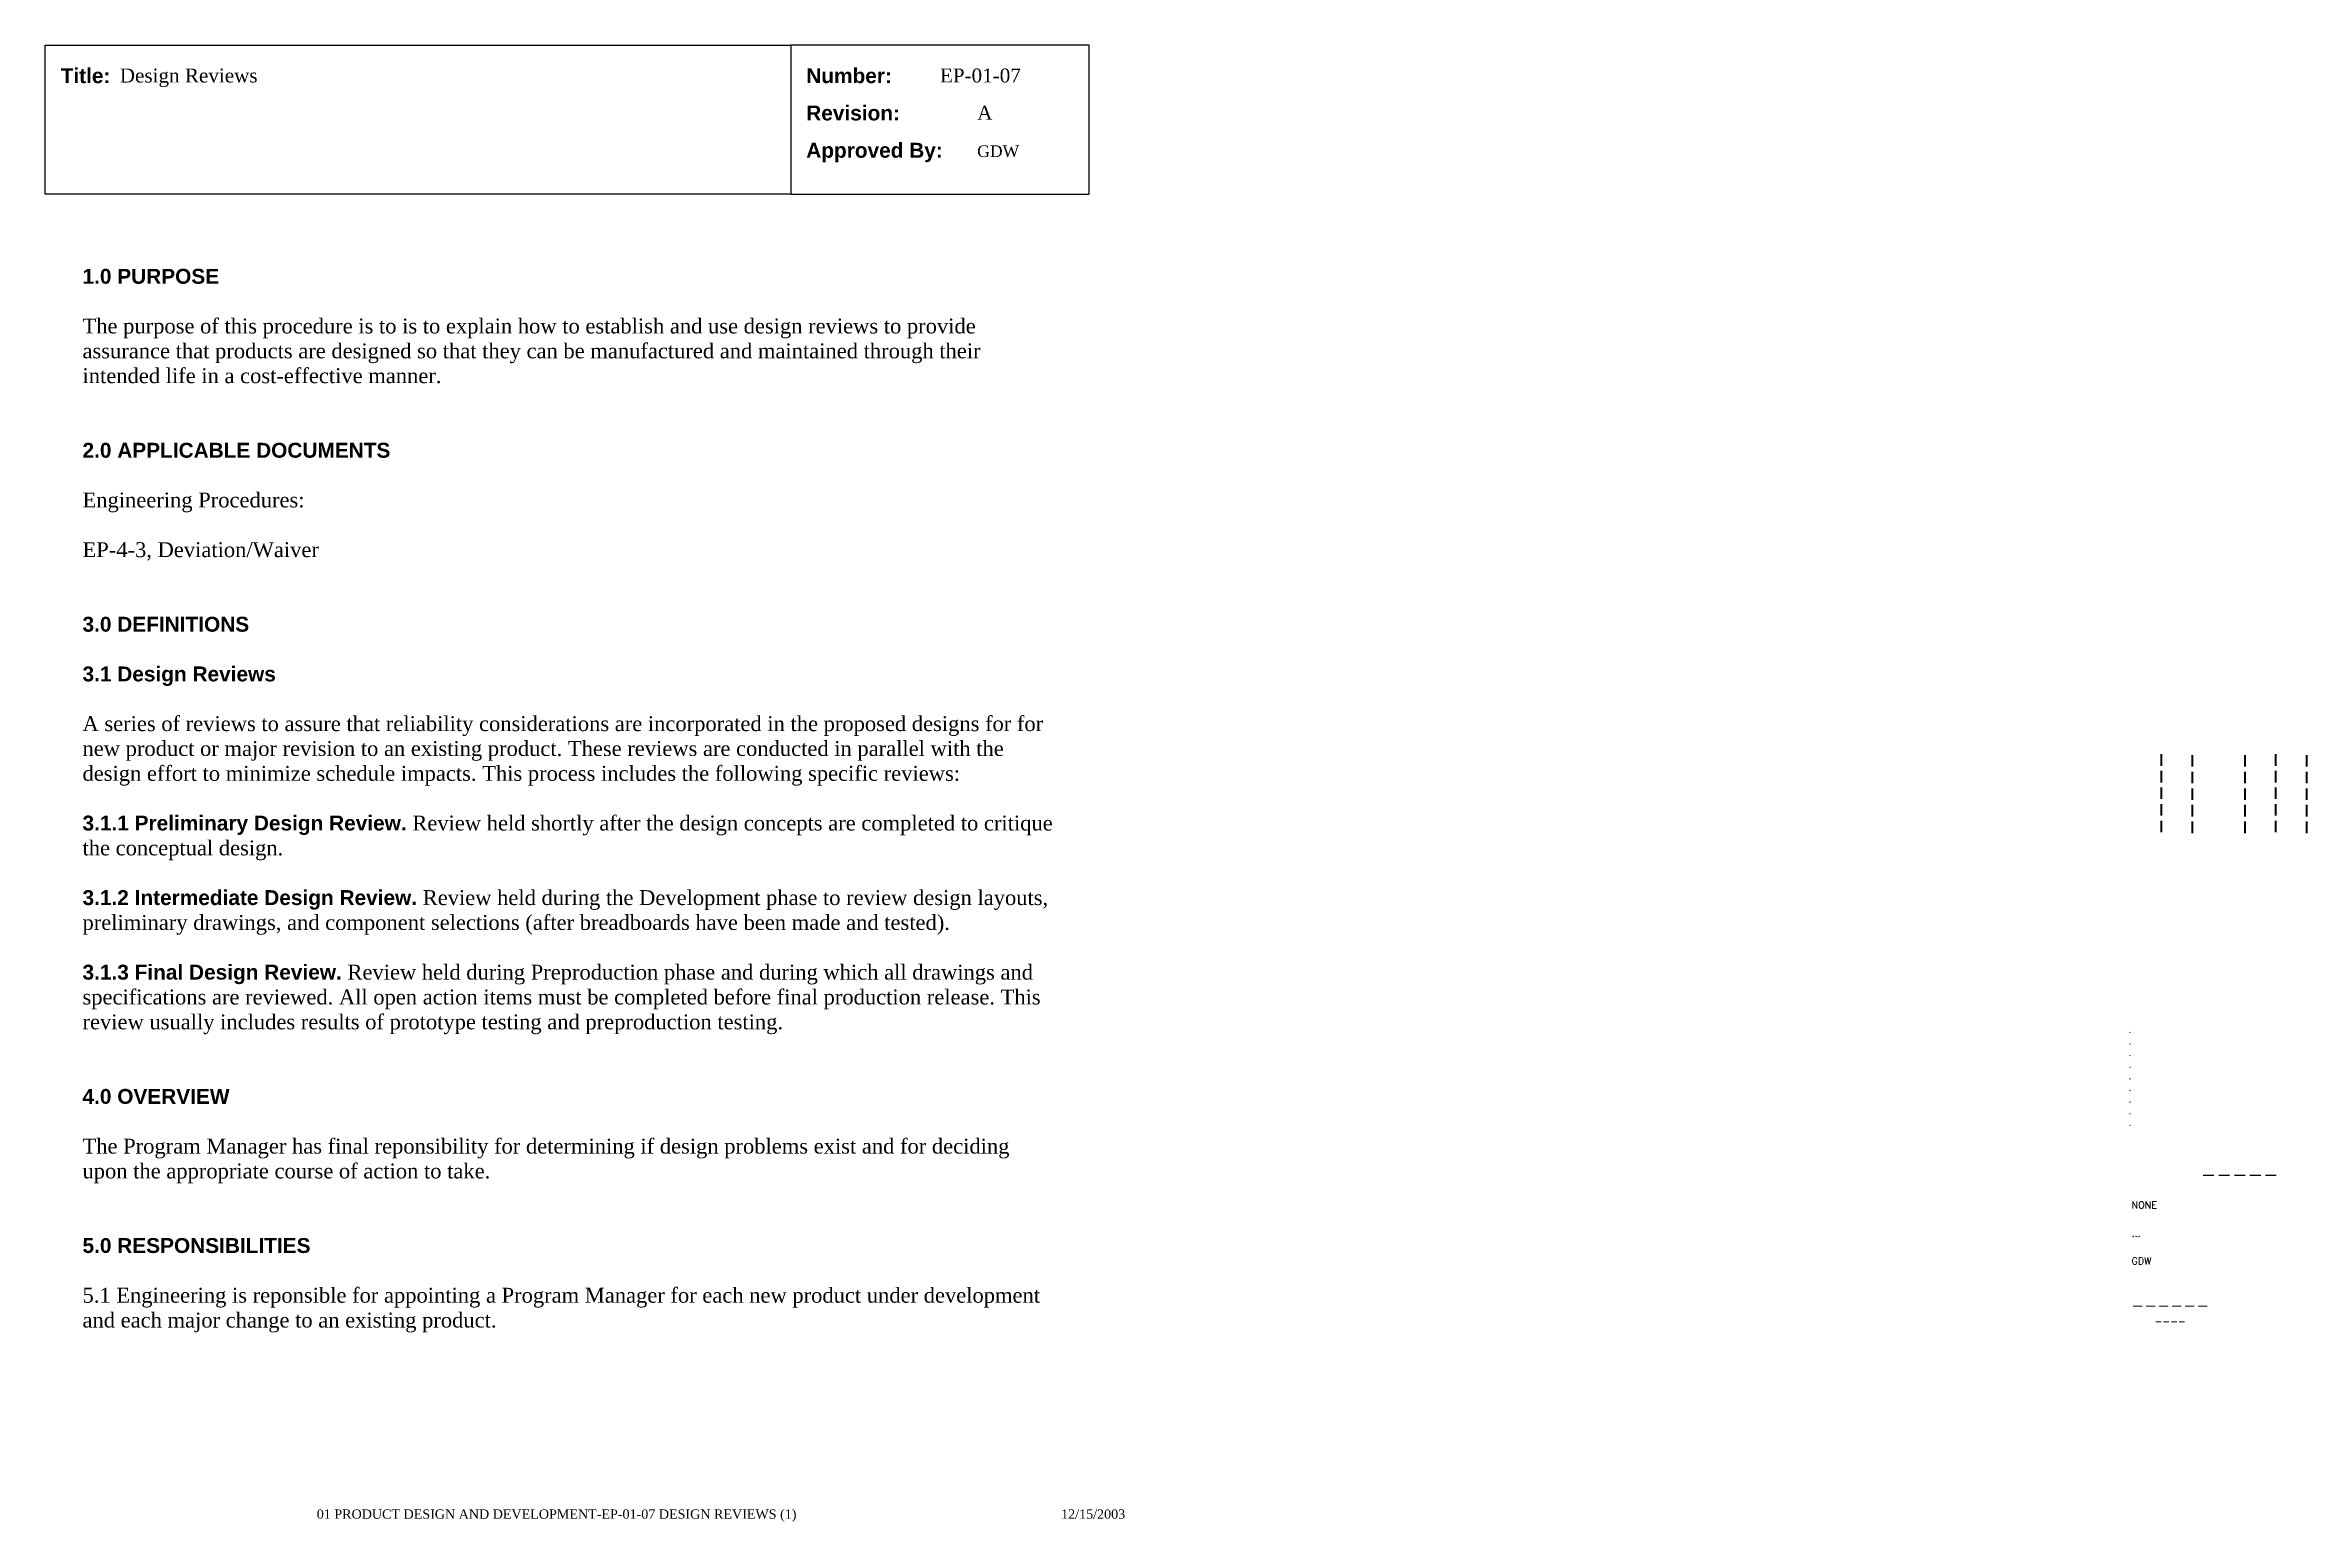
# Paper-space layout 'EP-01-07 Design Reviews (1)' of a CAD drawing. Header units: inches. Extents: x 1 to 31.3, y 0.2 to 20.
import ezdxf
from ezdxf.enums import TextEntityAlignment as Align

# ---------------------------------------------------------------- set-up
doc = ezdxf.new("R2010")
doc.units = ezdxf.units.IN
doc.header["$MEASUREMENT"] = 0
doc.layers.add('TitleBlock_Attributes', color=40, linetype='Continuous', plot=False)
doc.layers.add('TitleBlock_Atts_Print', color=1, linetype='Continuous')
doc.styles.get("Standard").update_dxf_attribs({"font": 'simplex.shx'})
doc.styles.add('style1', font='TIMES.TTF')
doc.styles.add('styleAtt', font='TIMES.TTF')
doc.styles.add('TBBIGTEXT', font='complex.shx')

# ---------------------------------------------------------------- blocks, each defined once
blk = doc.blocks.new('Test1')
at = {"layer": 'TitleBlock_Attributes', "style": 'TBBIGTEXT', "width": 0.8}
for tag, p, height in [('SideLine1', (29.492, 9.408), 0.25), ('SideLine2', (29.906, 9.396), 0.25), ('SideLine3', (30.612, 9.396), 0.25), ('SideLine4', (31.026, 9.408), 0.25), ('SideLine5', (31.44, 9.396), 0.25), ('File-Layout', (28.803, 3.641), 0.125)]:
    blk.add_attdef(tag, p, '', height=height, rotation=90, dxfattribs=at)
at = {"layer": 'TitleBlock_Attributes'}
for tag, p, height in [('REV1', (28.947, 6.754), 0.0625), ('REV2', (28.947, 6.598), 0.0625), ('REV3', (28.947, 6.442), 0.0625), ('REV4', (28.947, 6.286), 0.0625), ('REV5', (28.947, 6.13), 0.0625), ('REV6', (28.947, 5.974), 0.0625), ('REV7', (28.947, 5.818), 0.0625), ('REV8', (28.947, 5.662), 0.0625), ('REV9', (28.947, 5.506), 0.0625), ('SCALE', (28.983, 4.394), 0.0938), ('INCHARGE', (28.983, 4.016), 0.0938), ('DRW', (28.983, 3.641), 0.0938)]:
    blk.add_attdef(tag, p, '', height=height, dxfattribs=at)
at = {"layer": 'TitleBlock_Attributes', "style": 'TBBIGTEXT'}
for tag, height, p in [('PROJNUM', 0.188, (30.434, 4.761)), ('DWG_NUM', 0.156, (31.168, 4.127)), ('CUSTOMER', 0.156, (29.501, 3.017)), ('LOCATION', 0.0938, (29.501, 2.835)), ('DESC_1', 0.188, (29.501, 2.412)), ('DESC_2', 0.188, (29.501, 2.1)), ('DESC_3', 0.188, (29.501, 1.787))]:
    blk.add_attdef(tag, text='', height=height, dxfattribs=at).set_placement(p, align=Align.CENTER)
at = {"layer": 'TitleBlock_Attributes'}
blk.add_attdef('DRW_DATE', text='', height=0.0938, dxfattribs=at).set_placement((31.149, 3.648), align=Align.CENTER)

psp = doc.layouts.new('EP-01-07 Design Reviews (1)')

# ---------------------------------------------------------------- linework, layer by layer
for points in [[(1, 20), (11, 20), (11, 18), (1, 18)], [(11, 18), (15, 18), (15, 20), (11, 20)]]:
    psp.add_lwpolyline(points, close=True)

# ---------------------------------------------------------------- block references
ref = psp.add_blockref('Test1', (0, 0))
ref.add_attrib('CUSTOMER', '------', dxfattribs={"layer": 'TitleBlock_Attributes', "height": 0.1562, "style": 'TBBIGTEXT'}).set_placement((29.501, 3.017), align=Align.CENTER)
ref.add_attrib('LOCATION', '----', dxfattribs={"layer": 'TitleBlock_Attributes', "height": 0.0938, "style": 'TBBIGTEXT'}).set_placement((29.501, 2.835), align=Align.CENTER)
ref.add_attrib('DESC_1', 'Design Reviews', (2, 19.5), dxfattribs={"layer": 'TitleBlock_Atts_Print', "height": 0.1875, "style": 'styleAtt'})
ref.add_attrib('DESC_2', 'EP-01-07', (13, 19.5), dxfattribs={"layer": 'TitleBlock_Atts_Print', "height": 0.1875, "style": 'styleAtt'})
ref.add_attrib('DESC_3', 'A', (13.5, 19), dxfattribs={"layer": 'TitleBlock_Atts_Print', "height": 0.188, "style": 'styleAtt'})
ref.add_attrib('PROJNUM', '-----', dxfattribs={"layer": 'TitleBlock_Attributes', "height": 0.1875, "style": 'TBBIGTEXT'}).set_placement((30.434, 4.761), align=Align.CENTER)
ref.add_attrib('DWG_NUM', 'GDW', (13.5, 18.5), dxfattribs={"layer": 'TitleBlock_Atts_Print', "height": 0.1562, "style": 'styleAtt'})
ref.add_attrib('DRW_DATE', '12/15/2003', dxfattribs={"layer": 'TitleBlock_Atts_Print', "height": 0.125, "style": 'styleAtt'}).set_placement((15.055, 0.232), align=Align.CENTER)
ref.add_attrib('DRW', 'GDW', (28.983, 3.641), dxfattribs={"layer": 'TitleBlock_Attributes', "height": 0.0938})
ref.add_attrib('INCHARGE', '...', (28.983, 4.016), dxfattribs={"layer": 'TitleBlock_Attributes', "height": 0.0938})
ref.add_attrib('SCALE', 'NONE', (28.983, 4.394), dxfattribs={"layer": 'TitleBlock_Attributes', "height": 0.0938})
ref.add_attrib('REV1', '.', (28.947, 6.754), dxfattribs={"layer": 'TitleBlock_Attributes', "height": 0.0625})
ref.add_attrib('REV2', '.', (28.947, 6.598), dxfattribs={"layer": 'TitleBlock_Attributes', "height": 0.0625})
ref.add_attrib('REV3', '.', (28.947, 6.442), dxfattribs={"layer": 'TitleBlock_Attributes', "height": 0.0625})
ref.add_attrib('REV4', '.', (28.947, 6.286), dxfattribs={"layer": 'TitleBlock_Attributes', "height": 0.0625})
ref.add_attrib('REV5', '.', (28.947, 6.13), dxfattribs={"layer": 'TitleBlock_Attributes', "height": 0.0625})
ref.add_attrib('REV6', '.', (28.947, 5.974), dxfattribs={"layer": 'TitleBlock_Attributes', "height": 0.0625})
ref.add_attrib('REV7', '.', (28.947, 5.818), dxfattribs={"layer": 'TitleBlock_Attributes', "height": 0.0625})
ref.add_attrib('REV8', '.', (28.947, 5.662), dxfattribs={"layer": 'TitleBlock_Attributes', "height": 0.0625})
ref.add_attrib('REV9', '.', (28.947, 5.506), dxfattribs={"layer": 'TitleBlock_Attributes', "height": 0.0625})
ref.add_attrib('SideLine1', '-----', (29.492, 9.408), dxfattribs={"layer": 'TitleBlock_Attributes', "height": 0.25, "rotation": 90, "style": 'TBBIGTEXT', "width": 0.8})
ref.add_attrib('SideLine2', '-----', (29.906, 9.396), dxfattribs={"layer": 'TitleBlock_Attributes', "height": 0.25, "rotation": 90, "style": 'TBBIGTEXT', "width": 0.8})
ref.add_attrib('SideLine3', '-----', (30.612, 9.396), dxfattribs={"layer": 'TitleBlock_Attributes', "height": 0.25, "rotation": 90, "style": 'TBBIGTEXT', "width": 0.8})
ref.add_attrib('SideLine4', '-----', (31.026, 9.408), dxfattribs={"layer": 'TitleBlock_Attributes', "height": 0.25, "rotation": 90, "style": 'TBBIGTEXT', "width": 0.8})
ref.add_attrib('SideLine5', '-----', (31.44, 9.396), dxfattribs={"layer": 'TitleBlock_Attributes', "height": 0.25, "rotation": 90, "style": 'TBBIGTEXT', "width": 0.8})
ref.add_attrib('File-Layout', '01 PRODUCT DESIGN AND DEVELOPMENT-EP-01-07 DESIGN REVIEWS (1)', dxfattribs={"layer": 'TitleBlock_Atts_Print', "height": 0.125, "style": 'styleAtt'}).set_placement((7.859, 0.232), align=Align.CENTER)

# ---------------------------------------------------------------- texts
at = {"color": 5, "char_height": 0.2, "width": 2, "attachment_point": 1, "line_spacing_factor": 1.5, "style": 'style1'}
for s, insert in [('{\\fArial|b1|i0|c0|p34;Title:}', (1.207, 19.691)), ('{\\fArial|b1|i0|c0|p34;Number:\\PRevision:\\PApproved By:}', (11.207, 19.691))]:
    psp.add_mtext(s, dxfattribs=dict(at, insert=insert))
at = {"color": 5, "insert": (1.5, 17), "char_height": 0.2, "width": 13, "attachment_point": 1, "style": 'style1'}
psp.add_mtext('{\\fArial|b1|i0|c0|p34;1.0 PURPOSE\\P\\P}The purpose of this procedure is to is to explain how to establish and use design reviews to provide assurance that products are designed so that they can be manufactured and maintained through their intended life in a cost-effective manner.\\P\\P\\P{\\fArial|b1|i0|c0|p34;2.0 APPLICABLE DOCUMENTS\\P\\P}Engineering Procedures:\\P\\PEP-4-3, Deviation/Waiver\\P\\P\\P{\\fArial|b1|i0|c0|p34;3.0 DEFINITIONS\\P\\P3.1 Design Reviews\\P\\P}A series of reviews to assure that reliability considerations are incorporated in the proposed designs for for new product or major revision to an existing product. These reviews are conducted in parallel with the design effort to minimize schedule impacts. This process includes the following specific reviews:\\P\\P{\\fArial|b1|i0|c0|p34;3.1.1 Preliminary Design Review.} Review held shortly after the design concepts are completed to critique the conceptual design.\\P\\P{\\fArial|b1|i0|c0|p34;3.1.2 Intermediate Design Review.} Review held during the Development phase to review design layouts, preliminary drawings, and component selections (after breadboards have been made and tested).\\P\\P{\\fArial|b1|i0|c0|p34;3.1.3 Final Design Review.} Review held during Preproduction phase and during which all drawings and specifications are reviewed. All open action items must be completed before final production release. This review usually includes results of prototype testing and preproduction testing.\\P\\P\\P{\\fArial|b1|i0|c0|p34;4.0 OVERVIEW\\P\\P}The Program Manager has final reponsibility for determining if design problems exist and for deciding upon the appropriate course of action to take.\\P\\P\\P{\\fArial|b1|i0|c0|p34;5.0 RESPONSIBILITIES\\P\\P}5.1 Engineering is reponsible for appointing a Program Manager for each new product under development and each major change to an existing product.', dxfattribs=at)

doc.saveas('drawing.dxf')
